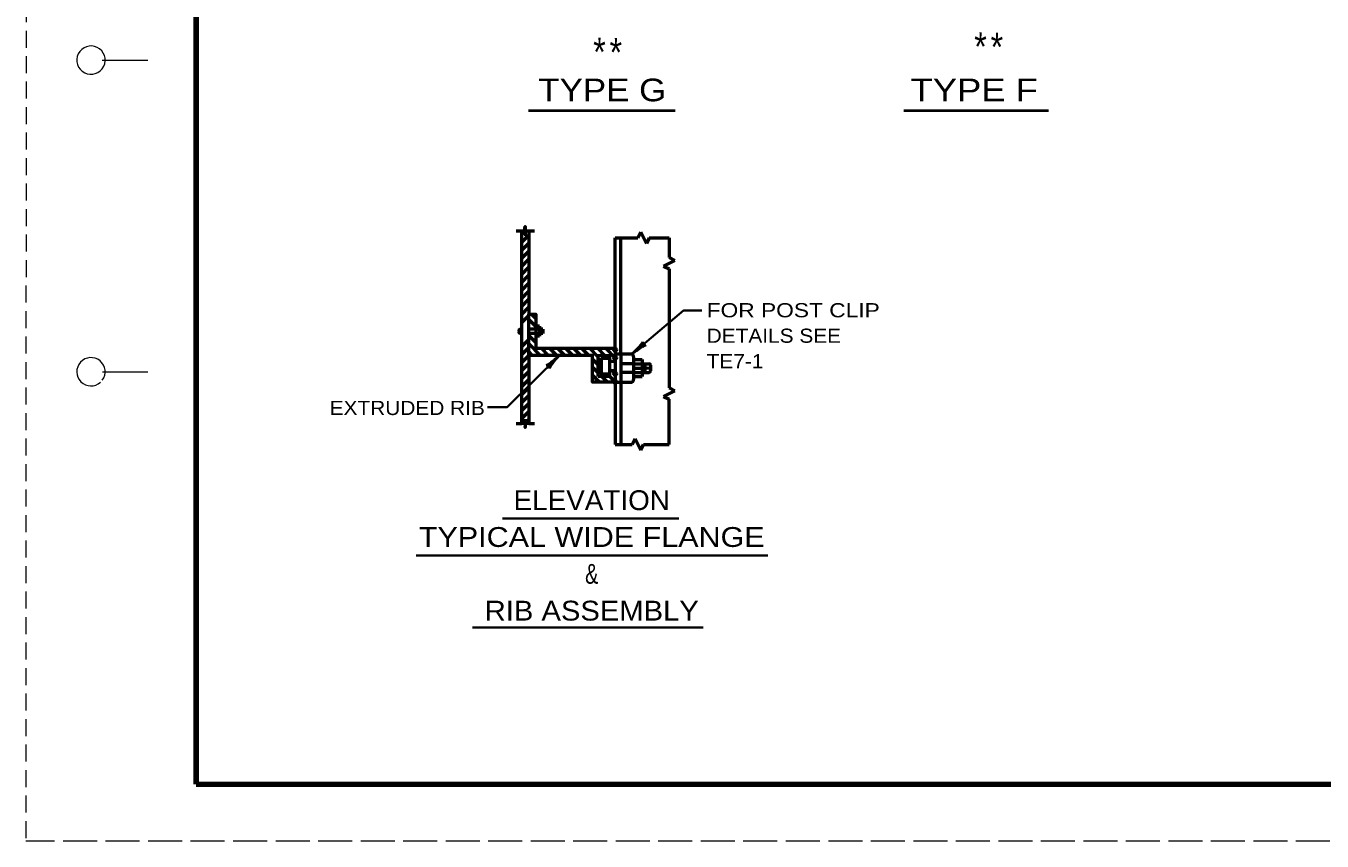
# Model space of a CAD drawing. Extents: x -1 to 679, y -1 to 440.
# Drawn here: x -1.4 to 227.2, y -0.5 to 143.4 of the extents above; entities that cross this region are included whole.
import ezdxf
from ezdxf.enums import TextEntityAlignment as Align

# ---------------------------------------------------------------- set-up
doc = ezdxf.new("R2010")
doc.units = 0
doc.header["$PDMODE"] = 32
doc.header["$PDSIZE"] = 0.5
for name, pattern in [('LONG_DASHED', [7.5, 6, -1.5]), ('MEDIUM_DASHED', [4.5, 3, -1.5]), ('SHORT_DASHED', [2.7, 1.5, -1.2])]:
    doc.linetypes.add(name, pattern=pattern)
doc.layers.add('1', color=7, linetype='Continuous', lineweight=53)
doc.layers.add('61', color=7, linetype='Continuous', lineweight=35)

msp = doc.modelspace()

# ---------------------------------------------------------------- linework, layer by layer
at = {"layer": '1', "linetype": 'MEDIUM_DASHED', "lineweight": 13}
msp.add_line((-1.382, 439.538), (-1.442, -0.502), dxfattribs=at)
at = {"layer": '1', "lineweight": 40}
for p, q in [((87.206, 128.458), (113.081, 128.458)), ((153.428, 128.458), (178.975, 128.458))]:
    msp.add_line(p, q, dxfattribs=at)
at = {"layer": '1'}
for p, q in [((85.022, 107.231), (86.022, 107.231)), ((86.022, 106.599), (86.647, 107.224)), ((86.022, 105.185), (87.272, 106.435)), ((87.272, 107.231), (88.272, 107.231)), ((87.272, 107.231), (87.272, 92.481)), ((102.522, 86.481), (102.522, 105.981)), ((102.522, 105.981), (106.522, 105.981)), ((103.522, 85.481), (103.522, 105.981)), ((107.022, 106.981), (106.522, 105.981)), ((107.022, 106.981), (108.022, 104.981)), ((108.522, 105.981), (108.022, 104.981)), ((108.522, 105.981), (112.022, 105.981)), ((112.022, 105.981), (112.022, 102.481)), ((86.022, 103.771), (87.272, 105.021)), ((86.022, 102.356), (87.272, 103.606)), ((86.022, 100.942), (87.272, 102.192)), ((86.022, 99.528), (87.272, 100.778)), ((113.022, 101.981), (111.022, 100.981)), ((111.022, 100.981), (112.022, 100.481)), ((113.022, 101.981), (112.022, 102.481)), ((86.022, 98.114), (87.272, 99.364)), ((112.022, 100.481), (112.022, 79.481)), ((86.022, 96.7), (87.272, 97.95)), ((86.022, 95.285), (87.272, 96.535)), ((86.022, 93.871), (87.272, 95.121)), ((86.022, 92.457), (87.272, 93.707)), ((86.022, 91.043), (87.272, 92.293)), ((88.522, 90.316), (87.272, 91.566)), ((88.522, 91.73), (87.771, 92.481)), ((89.147, 90.356), (88.522, 90.356)), ((89.772, 89.856), (88.522, 89.856)), ((89.147, 90.356), (89.147, 88.606)), ((89.772, 89.856), (89.772, 89.106)), ((86.022, 86.8), (87.272, 88.05)), ((88.522, 87.487), (87.272, 88.737)), ((89.364, 85.231), (87.272, 87.323)), ((89.772, 89.106), (88.522, 89.106)), ((89.147, 88.606), (88.522, 88.606)), ((86.022, 85.386), (87.272, 86.636)), ((86.022, 83.972), (87.272, 85.222)), ((87.95, 85.231), (87.272, 85.909)), ((87.272, 85.231), (87.272, 73.231)), ((90.778, 85.231), (89.528, 86.481)), ((92.192, 85.231), (90.942, 86.481)), ((93.607, 85.231), (92.357, 86.481)), ((95.021, 85.231), (93.771, 86.481)), ((96.435, 85.231), (95.185, 86.481)), ((97.849, 85.231), (96.599, 86.481)), ((99.522, 84.972), (98.013, 86.481)), ((100.678, 85.231), (99.428, 86.481)), ((100.022, 84.731), (101.522, 84.731)), ((102.522, 84.801), (100.842, 86.481)), ((102.522, 86.215), (102.256, 86.481)), ((102.522, 86.481), (102.522, 80.481)), ((102.522, 85.481), (105.272, 85.481)), ((105.772, 84.981), (105.772, 80.981)), ((86.022, 82.558), (87.272, 83.808)), ((86.022, 81.143), (87.272, 82.393)), ((99.522, 83.558), (98.522, 84.558)), ((99.522, 82.144), (98.522, 83.144)), ((101.678, 84.231), (101.522, 84.387)), ((101.522, 84.231), (102.522, 84.231)), ((102.522, 82.481), (101.522, 82.481)), ((102.522, 81.972), (102.013, 82.481)), ((105.772, 84.481), (107.272, 84.481)), ((105.772, 83.731), (108.522, 83.731)), ((105.772, 82.981), (107.272, 82.981)), ((107.272, 84.481), (107.272, 81.481)), ((107.772, 83.731), (107.772, 82.231)), ((108.272, 83.231), (108.272, 82.731)), ((108.772, 83.481), (108.772, 82.481)), ((86.022, 79.729), (87.272, 80.979)), ((99.771, 80.481), (98.522, 81.73)), ((101.522, 81.481), (99.522, 81.481)), ((101.185, 80.481), (100.185, 81.481)), ((102.522, 80.558), (101.522, 81.558)), ((102.522, 80.481), (102.522, 69.481)), ((102.522, 80.481), (105.272, 80.481)), ((103.522, 80.481), (103.522, 69.481)), ((105.772, 82.231), (108.522, 82.231)), ((105.772, 81.481), (107.272, 81.481)), ((86.022, 78.315), (87.272, 79.565)), ((86.022, 76.901), (87.272, 78.151)), ((113.022, 78.981), (111.022, 77.981)), ((111.022, 77.981), (112.022, 77.481)), ((112.022, 79.481), (113.022, 78.981)), ((86.022, 75.486), (87.272, 76.736)), ((112.022, 69.481), (112.022, 77.481)), ((85.022, 73.231), (86.022, 73.231)), ((86.022, 74.072), (87.272, 75.322)), ((86.522, 73.231), (86.647, 73.981)), ((86.647, 73.283), (87.272, 73.908)), ((87.272, 73.231), (86.772, 73.231)), ((87.272, 73.231), (88.272, 73.231)), ((102.522, 69.481), (105.522, 69.481)), ((106.022, 70.481), (105.522, 69.481)), ((106.022, 70.481), (107.022, 68.481)), ((107.022, 68.481), (107.522, 69.481)), ((107.522, 69.481), (112.022, 69.481))]:
    msp.add_line(p, q, dxfattribs=at)
at = {"layer": '1', "linetype": 'SHORT_DASHED'}
for p, q in [((88.522, 89.856), (86.022, 89.856)), ((88.522, 89.106), (86.022, 89.106))]:
    msp.add_line(p, q, dxfattribs=at)
at = {"layer": '1', "linetype": 'LONG_DASHED'}
msp.add_line((103.522, 85.481), (103.522, 80.481), dxfattribs=at)
at = {"layer": '1', "linetype": 'MEDIUM_DASHED'}
for p, q in [((105.772, 83.731), (103.522, 83.731)), ((105.772, 82.231), (103.522, 82.231))]:
    msp.add_line(p, q, dxfattribs=at)
at = {"layer": '1', "lineweight": 35}
for p, q in [((82.61, 56.447), (113.739, 56.447)), ((67.384, 49.92), (129.445, 49.92)), ((77.328, 37.175), (118.028, 37.175))]:
    msp.add_line(p, q, dxfattribs=at)
at = {"layer": '1'}
for points in [[(86.022, 107.231), (86.522, 107.231), (86.647, 107.981), (86.647, 106.481), (86.772, 107.231), (87.272, 107.231)], [(86.522, 73.231), (86.022, 73.231), (86.022, 107.231)], [(99.522, 81.481), (99.522, 85.231), (101.522, 85.231), (101.522, 81.481)], [(100.022, 84.731), (100.022, 81.981), (101.522, 81.981)], [(86.647, 73.981), (86.647, 72.481), (86.772, 73.231)]]:
    msp.add_lwpolyline(points, dxfattribs=at)
msp.add_lwpolyline([(87.272, 92.481), (88.522, 92.481), (88.522, 86.481), (102.522, 86.481), (102.522, 80.481), (98.522, 80.481), (98.522, 85.231), (87.272, 85.231)], close=True, dxfattribs=at)
at = {"layer": '1', "lineweight": 35}
for points in [[(105.452, 85.447), (114.538, 93.125), (117.8, 93.125)], [(92.664, 85.231), (83.465, 76.107), (79.969, 76.107)]]:
    msp.add_lwpolyline(points, dxfattribs=at)
at = {"layer": '1'}
for centre, radius, start, end in [((105.272, 84.981), 0.5, 0, 90), ((108.522, 83.481), 0.25, 0, 90), ((108.522, 82.481), 0.25, 270, 0), ((105.272, 80.981), 0.5, 270, 0)]:
    msp.add_arc(centre, radius, start, end, dxfattribs=at)
for centre in [(86.022, 89.668), (86.022, 89.293)]:
    msp.add_ellipse(centre, major_axis=(0.5, 0), ratio=0.375, start_param=1.5707963, end_param=4.712389, dxfattribs=at)
at = {"layer": '1', "lineweight": 40}
for centre, major_axis, ratio, start_param, end_param in [((106.107, 86.362), (-1.263, -1.272), 0.122415, 0.8963533, 3.1415927), ((106.445, 86.009), (1.455, 1), 0.07063, 6.2823074, 8.5597026), ((91.719, 84.592), (1.371, 1.112), 0.07063, 3.1407148, 5.41811), ((91.719, 84.592), (1.371, 1.112), 0.07063, 3.1407148, 5.41811), ((92.084, 84.266), (1.158, 1.368), 0.122415, 0.8963533, 3.1415927), ((92.084, 84.266), (1.158, 1.368), 0.122415, 0.8963533, 3.1415927)]:
    msp.add_ellipse(centre, major_axis=major_axis, ratio=ratio, start_param=start_param, end_param=end_param, dxfattribs=at)
at = {"layer": '1'}
for p in [(102.522, 86.215), (102.522, 84.801), (102.522, 81.972), (102.522, 80.558)]:
    msp.add_point(p, dxfattribs=at)
at = {"layer": '61', "lineweight": 13}
for p, q in [((12.038, 137.358), (20.038, 137.358)), ((12.058, 82.338), (20.038, 82.338))]:
    msp.add_line(p, q, dxfattribs=at)
at = {"layer": '61', "lineweight": 158}
msp.add_line((667.678, 9.498), (28.618, 9.518), dxfattribs=at)
at = {"layer": '61', "linetype": 'LONG_DASHED', "lineweight": 13}
msp.add_line((678.618, -0.482), (-1.442, -0.502), dxfattribs=at)
at = {"layer": '61', "lineweight": 158}
msp.add_lwpolyline([(667.658, 429.538), (28.618, 429.538), (28.618, 9.518)], dxfattribs=at)
at = {"layer": '61', "lineweight": 13}
for centre, start, end in [((10.036, 137.339), 322.67175, 321.71615), ((10.036, 82.339), 323.13009, 312.31439)]:
    msp.add_arc(centre, 2.5, start, end, dxfattribs=at)

# ---------------------------------------------------------------- texts
at = {"layer": '1'}
for s, height, width, p in [('*', 5, 0.85, (166.965, 137.226)), ('*', 5, 0.85, (169.855, 137.159)), ('*', 5, 0.85, (99.74, 136.288)), ('*', 5, 0.85, (102.63, 136.22)), ('TYPE G', 4, 1.15, (100.233, 130.072)), ('TYPE F', 4, 1.2, (165.856, 130.072)), ('EXTRUDED RIB', 2.5, 1.1, (65.831, 74.702)), ('ELEVATION', 3.5, 1.05, (98.38, 57.919)), ('TYPICAL WIDE FLANGE', 3.5, 1.15, (98.38, 51.419)), ('&', 3.5, 0.75, (98.38, 44.919)), ('RIB ASSEMBLY', 3.5, 1.1, (98.38, 38.419))]:
    msp.add_text(s, height=height, dxfattribs=dict(at, width=width)).set_placement(p, align=Align.CENTER)
for s, width, p in [('FOR POST CLIP', 1.2, (118.655, 91.946)), ('DETAILS SEE', 1.1, (118.655, 87.446)), ('TE7-1', 1.1, (118.655, 82.946))]:
    msp.add_text(s, height=2.5, dxfattribs=dict(at, width=width)).set_placement(p)

doc.saveas('drawing.dxf')
